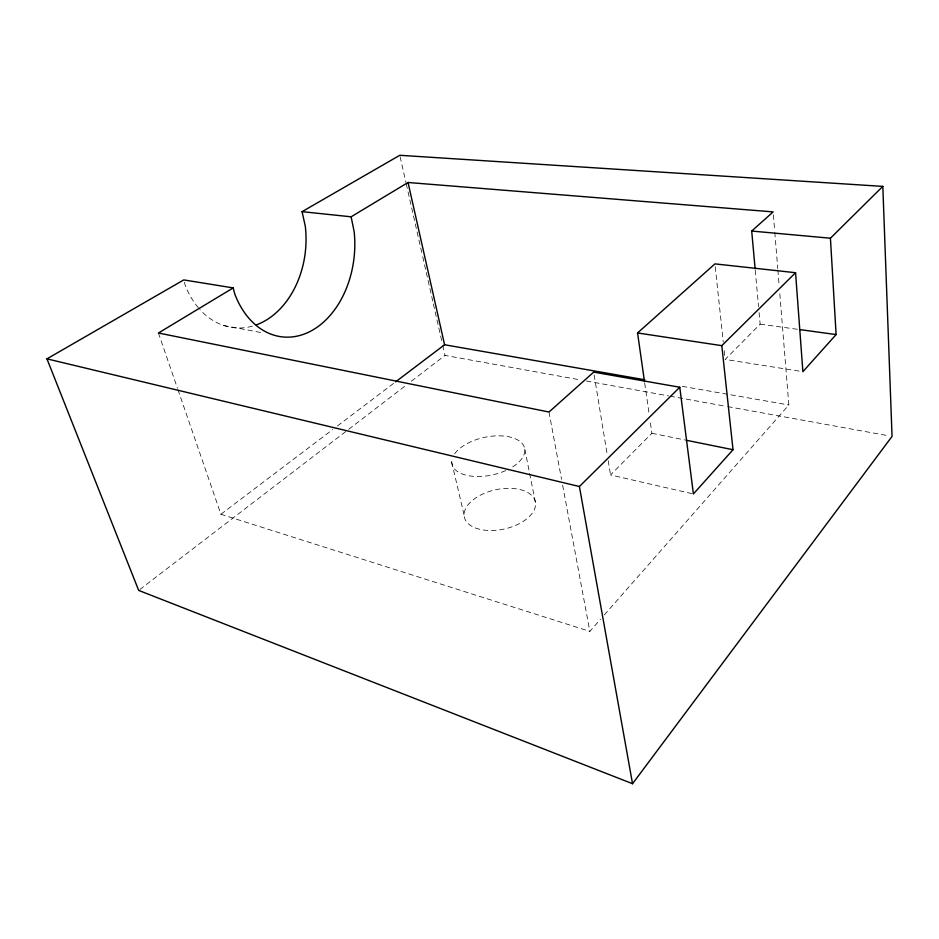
<?xml version="1.0" encoding="UTF-8"?>
<svg xmlns="http://www.w3.org/2000/svg" width="939" height="939" viewBox="0 0 939 939"><rect width="100%" height="100%" fill="white"/><g stroke="black" fill="none" stroke-linecap="round" stroke-linejoin="round"><path stroke-width="0.7" stroke-dasharray="4.7 3.52" d="M177.976 389.744L220.911 514.267L589.856 631.384L600.479 619.294M604.352 614.904L788.854 404.979L779.64 291.747M691.973 493.644L610.538 474.946L651.877 433.278L650.034 420.379M759.088 312.523L760.144 324.155L725.143 359.437L800.005 371.222M139.829 589.516L347.547 430.168M348.709 429.276L406.728 384.767M411.364 381.211L445.016 355.4L580.572 379.955M220.911 514.267L332.746 429.51M337.406 425.977L394.486 382.713M760.144 324.155L798.843 329.472M682.254 386.328L788.854 404.979M586.335 380.999L668.533 395.894M669.976 396.164L726.211 406.352M727.655 406.61L889.163 435.884M223.646 325.493L263.859 333.063M651.877 433.278L684.613 439.91M158.421 333.005L177.494 388.359M184.373 282.205L185.288 285.62A84.768 63.723 -85.1 0 0 198.904 308.403M451.718 462.176L464.112 515.182M400.108 156.719L405.93 182.448M406.247 183.868L422.397 255.338M422.726 256.77L425.954 271.066M426.283 272.498L433.067 302.511M433.384 303.943L442.433 343.956M442.762 345.388L445.016 355.4M524.784 449.182L535.476 502.658A36.304 20.095 -12.3 0 1 484.207 530.112A36.304 20.095 -12.3 0 1 479.829 495.487A36.304 20.095 -12.3 0 1 535.476 502.658M548.998 412.021L561.557 479.406M562.625 485.146L589.856 631.384M594.152 374.978L607.263 454.957M608.202 460.662L610.538 474.946M644.717 383.124L649.013 413.219M715.236 266.782L723.288 342.066M724.215 350.752L724.99 357.982M755.261 270.326L758.559 306.701M773.384 214.808L774.687 230.771M774.804 232.226L777.75 268.519M777.868 269.974L779.17 285.937M252.368 326.162A84.768 63.723 -85.1 0 1 199.878 309.518M454.652 453.807A37.184 19.191 -12.3 0 1 510.593 437.187A37.184 19.191 -12.3 0 1 510.769 468.021M505.71 470.58A37.184 19.191 -12.3 0 1 466.777 475.345A37.184 19.191 -12.3 0 1 452.328 458.279"/><path stroke-width="1.41" d="M755.132 268.871L751.705 231.053L773.149 211.897L408.042 182.495L351.127 216.803L354.179 231.851A87.573 63.136 -84.4 0 1 310.339 331.338A87.573 63.136 -84.4 0 1 234.691 293.79L233.212 287.909L183.751 279.916L46.95 358.851L138.679 590.408L632.534 783.713L892.05 436.4L882.813 186.392L399.791 155.287L302.076 211.662L305.292 226.264A84.768 63.723 -85.1 0 1 256.359 324.871M644.518 381.68L637.558 332.958L714.931 263.882L795.556 272.709L721.809 345.658L733.019 449.722L693.405 493.961L679.766 387.244L593.694 372.126L548.998 412.021L158.421 333.005L233.212 287.909M882.813 186.392L830.428 238.213L836.109 334.577L802.892 371.68L795.556 272.709M632.534 783.713L579.398 486.519L679.766 387.244M395.648 381.833L444.581 344.754L644.8 379.779M751.705 231.053L830.428 238.213M302.076 211.662L351.127 216.803M800.274 329.659L836.109 334.577M637.558 332.958L721.809 345.658M686.045 440.203L733.019 449.722M46.95 358.851L579.398 486.519M408.042 182.495L444.581 344.754"/></g></svg>
